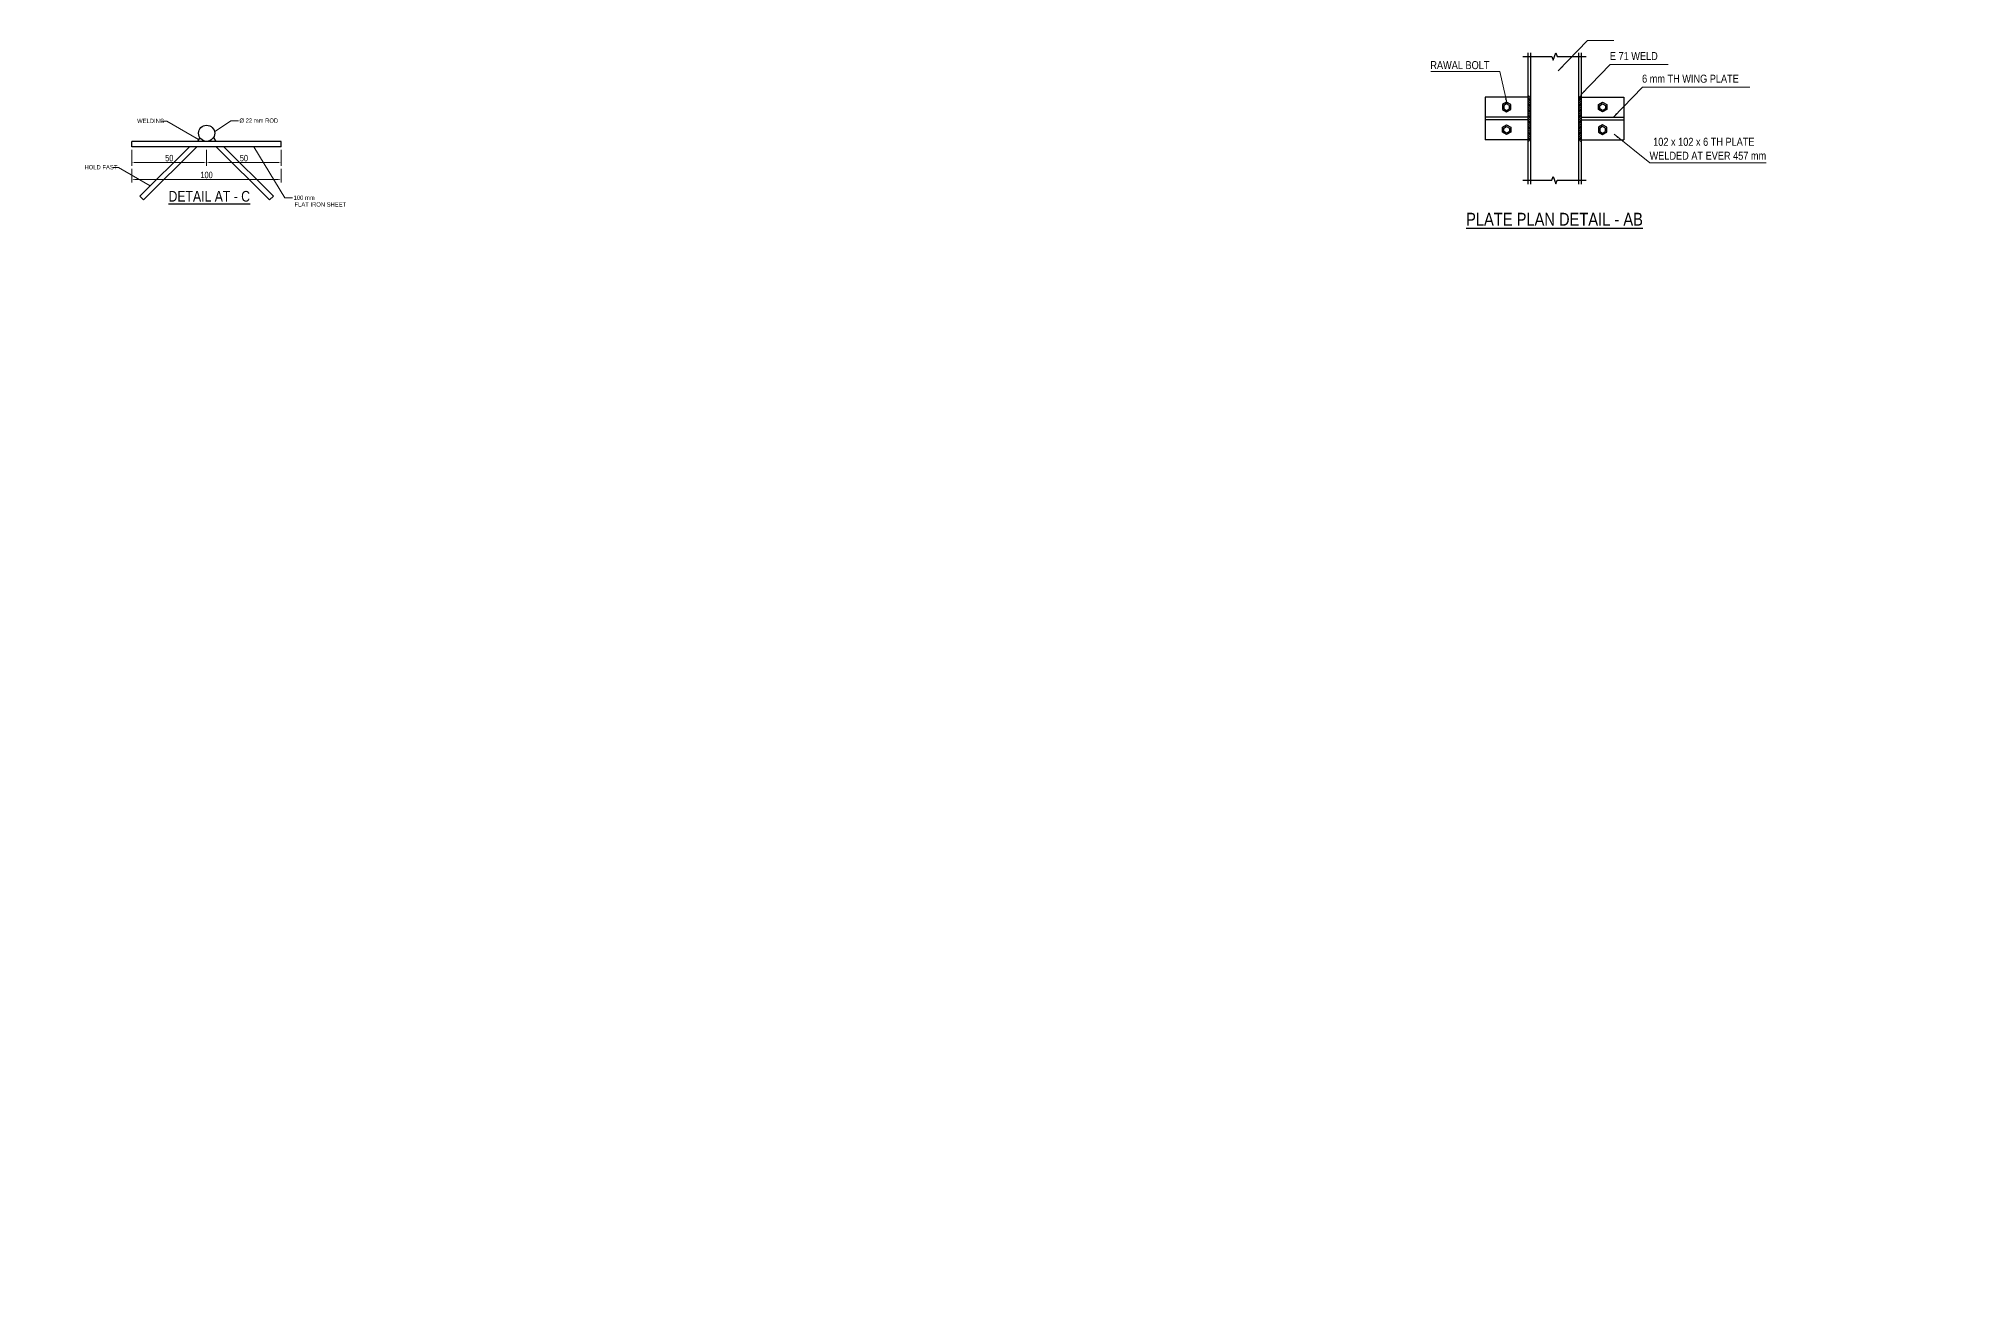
# Model space of a CAD drawing. Header units: millimetres. Extents: x 0 to 2669304, y -3314102 to 0.
# Drawn here: x 2423105.8 to 2423285.5, y -3104037.7 to -3103921.3 of the extents above; entities that cross this region are included whole.
import ezdxf
from ezdxf import colors
from ezdxf.entities.mleader import LeaderData, LeaderLine
from ezdxf.math import Vec2, Vec3

# ---------------------------------------------------------------- set-up
doc = ezdxf.new("R2010")
doc.units = ezdxf.units.MM
doc.header["$LTSCALE"] = 0.4
doc.header["$MEASUREMENT"] = 0
doc.header["$PDMODE"] = 34
for name, color, linetype, lineweight in [('1NSDIM0', 7, 'Continuous', 9), ('GUIDE RAIL', 234, 'Continuous', 30), ('Text Small', 7, 'Continuous', 0)]:
    doc.layers.add(name, color=color, linetype=linetype, lineweight=lineweight)
doc.layers.add('E 71 WELD', color=7, linetype='Continuous')
doc.layers.add('TAXT', color=7, linetype='Continuous')
doc.styles.get("Standard").update_dxf_attribs({"font": 'ARIALN.TTF'})
doc.styles.add('style2', font='ARIALN.TTF')
doc.dimstyles.new('shahid', dxfattribs={"dimtxt": 37.0005, "dimasz": 20, "dimexe": 8, "dimexo": 10, "dimgap": 5, "dimtad": 3, "dimdec": 0, "dimrnd": 1, "dimzin": 0, "dimdsep": 46, "dimtxsty": 'style2', "dimcen": 0.09, "dimclrt": 1, "dimadec": 0, "dimazin": 0, "dimtfac": 1, "dimtdec": 0, "dimtix": 1, "dimtmove": 1, "dimatfit": 3, "dimfxl": 0, "dimtolj": 1, "dimtzin": 0, "dimlwd": 5, "dimlwe": 5, "dimarcsym": 0})
doc.dimstyles.new('Standard-225', dxfattribs={"dimtxt": 300, "dimasz": 200, "dimexe": 125, "dimexo": 350, "dimgap": 150, "dimtad": 1, "dimdec": 0, "dimzin": 0, "dimdsep": 46, "dimtxsty": 'Standard', "dimcen": 0.09, "dimclrd": 256, "dimclrt": 256, "dimadec": 0, "dimazin": 0, "dimtfac": 1, "dimtdec": 0, "dimtmove": 1, "dimatfit": 3, "dimfxl": 0, "dimtolj": 1, "dimtzin": 0, "dimlwd": 9, "dimlwe": 9, "dimarcsym": 0})

# ---------------------------------------------------------------- blocks, each defined once
blk = doc.blocks.new('*D926')
at = {"layer": '1NSDIM0', "color": 0, "lineweight": 5}
for p, q in [((2423114.57, -3103931.72), (2423114.57, -3103933.21)), ((2423121.57, -3103931.72), (2423121.57, -3103933.21)), ((2423121.27, -3103932.91), (2423114.87, -3103932.91))]:
    blk.add_line(p, q, dxfattribs=at)
at = {"layer": '1NSDIM0', "color": 0}
for points in [[(2423114.87, -3103932.86), (2423114.87, -3103932.96), (2423114.57, -3103932.91)], [(2423121.27, -3103932.86), (2423121.27, -3103932.96), (2423121.57, -3103932.91)]]:
    blk.add_solid(points, dxfattribs=at)
at = {"layer": 'Defpoints', "color": 0}
for p in [(2423114.57, -3103931.42), (2423121.57, -3103931.42), (2423114.57, -3103932.91)]:
    blk.add_point(p, dxfattribs=at)
at = {"layer": '1NSDIM0', "color": 1, "insert": (2423118.07, -3103932.5), "char_height": 0.6, "attachment_point": 5, "style": 'style2'}
blk.add_mtext('\\A1;50', dxfattribs=at)
blk = doc.blocks.new('*D931')
at = {"layer": '1NSDIM0', "color": 0, "lineweight": 5}
for p, q in [((2423121.57, -3103931.72), (2423121.57, -3103933.21)), ((2423128.57, -3103931.72), (2423128.57, -3103933.21)), ((2423121.87, -3103932.91), (2423128.27, -3103932.91))]:
    blk.add_line(p, q, dxfattribs=at)
at = {"layer": '1NSDIM0', "color": 0}
for points in [[(2423121.87, -3103932.86), (2423121.87, -3103932.96), (2423121.57, -3103932.91)], [(2423128.27, -3103932.86), (2423128.27, -3103932.96), (2423128.57, -3103932.91)]]:
    blk.add_solid(points, dxfattribs=at)
at = {"layer": 'Defpoints', "color": 0}
for p in [(2423121.57, -3103931.42), (2423128.57, -3103931.42), (2423128.57, -3103932.91)]:
    blk.add_point(p, dxfattribs=at)
at = {"layer": '1NSDIM0', "color": 1, "insert": (2423125.07, -3103932.5), "char_height": 0.6, "attachment_point": 5, "style": 'style2'}
blk.add_mtext('\\A1;50', dxfattribs=at)
blk = doc.blocks.new('*D932')
at = {"layer": '1NSDIM0', "color": 0, "lineweight": 5}
for p, q in [((2423114.57, -3103933.51), (2423114.57, -3103934.79)), ((2423128.57, -3103933.51), (2423128.57, -3103934.79)), ((2423128.27, -3103934.49), (2423114.87, -3103934.49))]:
    blk.add_line(p, q, dxfattribs=at)
at = {"layer": '1NSDIM0', "color": 0}
for points in [[(2423114.87, -3103934.44), (2423114.87, -3103934.54), (2423114.57, -3103934.49)], [(2423128.27, -3103934.44), (2423128.27, -3103934.54), (2423128.57, -3103934.49)]]:
    blk.add_solid(points, dxfattribs=at)
at = {"layer": 'Defpoints', "color": 0}
for p in [(2423114.57, -3103933.21), (2423128.57, -3103933.21), (2423114.57, -3103934.49)]:
    blk.add_point(p, dxfattribs=at)
at = {"layer": '1NSDIM0', "color": 1, "insert": (2423121.57, -3103934.08), "char_height": 0.6, "attachment_point": 5, "style": 'style2'}
blk.add_mtext('\\A1;100', dxfattribs=at)

msp = doc.modelspace()

# ---------------------------------------------------------------- hatches: boundary and pattern name
at = {"layer": 'E 71 WELD', "lineweight": -3, "ltscale": 3}
h = msp.add_hatch(dxfattribs=at)
h.set_pattern_fill('ANSI31', color=256, style=0)
h.set_pattern_definition([(135, (2384979.83823, -3097159.06185), (0.08838834765, 0.08838834765), [])])
h.paths.add_polyline_path([(2423245.4456, -3103930.9326), (2423245.6956, -3103930.9326), (2423245.6956, -3103926.6262), (2423245.4456, -3103926.6262)])
h = msp.add_hatch(dxfattribs=at)
h.set_pattern_fill('ANSI31', color=256, style=0)
h.set_pattern_definition([(45, (2461516.05298, -3097159.06185), (-0.08838834765, 0.08838834765), [])])
h.paths.add_polyline_path([(2423250.4456, -3103930.9326), (2423250.1956, -3103930.9326), (2423250.1956, -3103926.6262), (2423250.4456, -3103926.6262)])

# ---------------------------------------------------------------- linework, layer by layer
at = {"ltscale": 3}
for p, q in [((2423245.4456, -3103922.6206), (2423245.4456, -3103934.9285)), ((2423245.6956, -3103922.6206), (2423245.6956, -3103934.9285)), ((2423250.1956, -3103922.6206), (2423250.1956, -3103934.9285)), ((2423250.4456, -3103922.6206), (2423250.4456, -3103934.9285)), ((2423245.4456, -3103926.7746), (2423241.4456, -3103926.7746)), ((2423241.4456, -3103926.7746), (2423241.4456, -3103930.7746)), ((2423250.4456, -3103926.7746), (2423254.4456, -3103926.7746)), ((2423254.4456, -3103926.7746), (2423254.4456, -3103930.7746)), ((2423245.4456, -3103928.6496), (2423241.4456, -3103928.6496)), ((2423250.4456, -3103928.6496), (2423254.4456, -3103928.6496)), ((2423245.4456, -3103928.8996), (2423241.4456, -3103928.8996)), ((2423250.4456, -3103928.8996), (2423254.4456, -3103928.8996)), ((2423114.5744, -3103931.4241), (2423114.5744, -3103930.9241)), ((2423128.5744, -3103930.9241), (2423114.5744, -3103930.9241)), ((2423128.5744, -3103931.4241), (2423114.5744, -3103931.4241)), ((2423128.5744, -3103931.4241), (2423128.5744, -3103930.9241)), ((2423245.4456, -3103930.7746), (2423241.4456, -3103930.7746)), ((2423250.4456, -3103930.7746), (2423254.4456, -3103930.7746))]:
    msp.add_line(p, q, dxfattribs=at)
for p, q in [((2423119.9578, -3103931.4241), (2423115.3122, -3103936.0696)), ((2423120.6649, -3103931.4241), (2423115.6658, -3103936.4232)), ((2423122.4839, -3103931.4241), (2423127.483, -3103936.4232)), ((2423123.191, -3103931.4241), (2423127.8366, -3103936.0696)), ((2423115.3122, -3103936.0696), (2423115.6658, -3103936.4232)), ((2423127.8366, -3103936.0696), (2423127.483, -3103936.4232))]:
    msp.add_line(p, q)
for points in [[(2423243.0479, -3103927.9416), (2423243.4456, -3103928.1712), (2423243.8433, -3103927.9416), (2423243.8433, -3103927.4825), (2423243.4456, -3103927.2529), (2423243.0479, -3103927.4825)], [(2423243.1729, -3103927.8695), (2423243.4456, -3103928.0269), (2423243.7183, -3103927.8695), (2423243.7183, -3103927.5546), (2423243.4456, -3103927.3972), (2423243.1729, -3103927.5546)], [(2423252.8433, -3103927.9416), (2423252.4456, -3103928.1712), (2423252.0479, -3103927.9416), (2423252.0479, -3103927.4825), (2423252.4456, -3103927.2529), (2423252.8433, -3103927.4825)], [(2423252.7183, -3103927.8695), (2423252.4456, -3103928.0269), (2423252.1729, -3103927.8695), (2423252.1729, -3103927.5546), (2423252.4456, -3103927.3972), (2423252.7183, -3103927.5546)], [(2423243.0479, -3103929.6075), (2423243.4456, -3103929.3779), (2423243.8433, -3103929.6075), (2423243.8433, -3103930.0666), (2423243.4456, -3103930.2962), (2423243.0479, -3103930.0666)], [(2423243.1729, -3103929.6796), (2423243.4456, -3103929.5222), (2423243.7183, -3103929.6796), (2423243.7183, -3103929.9945), (2423243.4456, -3103930.1519), (2423243.1729, -3103929.9945)], [(2423252.8433, -3103929.6075), (2423252.4456, -3103929.3779), (2423252.0479, -3103929.6075), (2423252.0479, -3103930.0666), (2423252.4456, -3103930.2962), (2423252.8433, -3103930.0666)], [(2423252.7183, -3103929.6796), (2423252.4456, -3103929.5222), (2423252.1729, -3103929.6796), (2423252.1729, -3103929.9945), (2423252.4456, -3103930.1519), (2423252.7183, -3103929.9945)]]:
    msp.add_lwpolyline(points, close=True, dxfattribs=at)
at = {"layer": 'GUIDE RAIL', "ltscale": 3}
for p, q in [((2423120.9336, -3103930.5699), (2423120.7059, -3103930.9241)), ((2423122.2152, -3103930.5699), (2423122.4429, -3103930.9241))]:
    msp.add_line(p, q, dxfattribs=at)
msp.add_circle((2423121.5744, -3103930.1672), 0.7568, dxfattribs=at)
at = {"layer": 'TAXT', "ltscale": 3}
for points in [[(2423244.977, -3103922.9746), (2423247.6956, -3103922.9746), (2423247.8206, -3103923.318), (2423248.0706, -3103922.6311), (2423248.1956, -3103922.9746), (2423250.9053, -3103922.9746)], [(2423244.977, -3103934.5746), (2423247.6956, -3103934.5746), (2423247.8206, -3103934.2311), (2423248.0706, -3103934.918), (2423248.1956, -3103934.5746), (2423250.9053, -3103934.5746)]]:
    msp.add_lwpolyline(points, dxfattribs=at)

# ---------------------------------------------------------------- texts
for s, height, p in [('E 71 WELD', 0.75, (2423253.1249, -3103923.3014)), ('RAWAL BOLT', 0.75, (2423236.293, -3103924.1511)), ('6 mm TH WING PLATE', 0.75, (2423256.1406, -3103925.4243)), ('WELDING', 0.4, (2423115.0601, -3103929.2048)), ('%%C 22 mm ROD', 0.4, (2423124.6534, -3103929.1792)), ('WELDED AT EVER 457 mm', 0.75, (2423256.8453, -3103932.646)), ('102 x 102 x 6 TH PLATE', 0.75, (2423257.1803, -3103931.3407)), ('HOLD FAST', 0.4, (2423110.1253, -3103933.5471)), ('%%UDETAIL AT - C', 1, (2423118.0064, -3103936.5757)), ('100 mm', 0.4, (2423129.7269, -3103936.4088)), ('FLAT IRON SHEET', 0.4, (2423129.8142, -3103937.0409)), ('%%UPLATE PLAN DETAIL - AB', 1.2, (2423239.6457, -3103938.8242))]:
    msp.add_text(s, height=height, dxfattribs=at).set_placement(p)

# ---------------------------------------------------------------- dimensions: what is measured, and where the dimension line sits
at = {"layer": '1NSDIM0'}
dim = msp.add_linear_dim(base=(2423114.5744, -3103932.9097), p1=(2423121.5744, -3103931.4241), p2=(2423114.5744, -3103931.4241), text='50', dimstyle='shahid', override={"dimtxt": 0.6, "dimasz": 0.3, "dimexe": 0.3, "dimexo": 0.3, "dimgap": 0.1}, dxfattribs=at)
dim.commit()
dim.dimension.update_dxf_attribs({"geometry": '*D926', "text_midpoint": (2423118.0744, -3103932.9097), "dimtype": 160})
dim = msp.add_linear_dim(base=(2423128.5744, -3103932.9097), p1=(2423121.5744, -3103931.4241), p2=(2423128.5744, -3103931.4241), angle=180, text='50', dimstyle='shahid', override={"dimtxt": 0.6, "dimasz": 0.3, "dimexe": 0.3, "dimexo": 0.3, "dimgap": 0.1}, dxfattribs=at)
dim.commit()
dim.dimension.update_dxf_attribs({"geometry": '*D931', "text_midpoint": (2423125.0744, -3103932.9097), "dimtype": 160})
dim = msp.add_linear_dim(base=(2423114.5744, -3103934.4883), p1=(2423128.5744, -3103933.2097), p2=(2423114.5744, -3103933.2097), text='100', dimstyle='shahid', override={"dimtxt": 0.6, "dimasz": 0.3, "dimexe": 0.3, "dimexo": 0.3, "dimgap": 0.1}, dxfattribs=at)
dim.commit()
dim.dimension.update_dxf_attribs({"geometry": '*D932', "text_midpoint": (2423121.5744, -3103934.0819)})

# ---------------------------------------------------------------- leaders
for points, override in [([(2423248.2759, -3103924.3167), (2423251.0356, -3103921.4681), (2423253.4983, -3103921.4681)], {"dimasz": 0.5, "dimtad": 0, "dimfxl": 0.0625}), ([(2423243.481, -3103927.4013), (2423242.8089, -3103924.3898), (2423236.3443, -3103924.3898)], {"dimasz": 0.5, "dimtad": 0, "dimfxl": 0.0625}), ([(2423250.4043, -3103926.5647), (2423253.164, -3103923.7162), (2423258.5756, -3103923.7162)], {"dimasz": 0.5, "dimtad": 0, "dimfxl": 0.0625}), ([(2423253.42, -3103928.6876), (2423256.1797, -3103925.8391), (2423266.2288, -3103925.8391)], {"dimasz": 0.5, "dimtad": 0, "dimfxl": 0.0625}), ([(2423120.8198, -3103930.747), (2423117.847, -3103929.0258), (2423117.31, -3103929.0258)], {"dimasz": 0.3, "dimtad": 0, "dimfxl": 0.0625}), ([(2423122.3217, -3103930.0472), (2423123.8466, -3103928.986), (2423124.5581, -3103928.986)], {"dimasz": 0.3, "dimtad": 0, "dimfxl": 0.0625}), ([(2423253.5132, -3103930.2548), (2423256.8844, -3103932.9335), (2423267.763, -3103932.9335)], {"dimasz": 0.5, "dimtad": 0, "dimfxl": 0.0625}), ([(2423125.9962, -3103931.4241), (2423128.915, -3103936.2345), (2423129.636, -3103936.2345)], {"dimasz": 0.3, "dimtad": 0, "dimfxl": 0.0625}), ([(2423116.2778, -3103935.104), (2423113.305, -3103933.3828), (2423112.7878, -3103933.3828)], {"dimasz": 0.3, "dimtad": 0, "dimfxl": 0.0625})]:
    msp.add_leader(points, dimstyle='Standard-225', override=override)
at = {"layer": 'Text Small'}
ml = msp.add_multileader_mtext('Standard', dxfattribs=at)
ml.set_content('OPENING     \\P2134mmx 2134mm', color=256)
ml.set_leader_properties(color=235)
ml.build(insert=Vec2(0, 0))
ml.multileader.update_dxf_attribs({"dogleg_length": 144.6835, "arrow_head_size": 90})
ctx = ml.context
ctx.base_point, ctx.char_height, ctx.arrow_head_size, ctx.landing_gap_size, ctx.plane_origin = Vec3(2454691.1281, -3115241.5036), 200, 90, 50, Vec3(2463634.037, -3111925.6113)
ctx.text_align_type = 1
notes = []
notes.append((ctx, [(0, (0, 0, 0), (0, 0), (1, 0), 1, [])]))
ctx.mtext.insert, ctx.mtext.width, ctx.mtext.alignment, ctx.mtext.flow_direction = Vec3(2455711.1144, -3115139.7983), 3559.700472, 2, 5
ml = msp.add_multileader_mtext('Standard', dxfattribs=at)
ml.set_content('PORTAL BEAM-02', color=256)
ml.set_leader_properties(color=235)
ml.build(insert=Vec2(0, 0))
ml.multileader.update_dxf_attribs({"dogleg_length": 90, "arrow_head_size": 30})
ctx = ml.context
ctx.base_point, ctx.char_height, ctx.arrow_head_size, ctx.landing_gap_size, ctx.plane_origin = Vec3(2448702.5428, -3105280.1074), 50, 30, 25, Vec3(2448368.9987, -3102187.3439)
notes.append((ctx, [(0, (0, 0, 0), (0, 0), (1, 0), 1, [])]))
ctx.mtext.insert, ctx.mtext.line_spacing_factor, ctx.mtext.flow_direction = Vec3(2448727.5428, -3105254.681), 0.75, 5
for ctx, leaders in notes:
    for number, flags, end, landing, length, lines in leaders:
        leader = LeaderData()
        leader.index, (leader.has_last_leader_line, leader.has_dogleg_vector, leader.attachment_direction) = number, flags
        leader.last_leader_point, leader.dogleg_vector, leader.dogleg_length = Vec3(end), Vec3(landing), length
        for number, points, colour, breaks in lines:
            line = LeaderLine()
            line.index, line.vertices, line.color, line.breaks = number, Vec3.list(points), colors.encode_raw_color(colour), breaks
            leader.lines.append(line)
        ctx.leaders.append(leader)

doc.saveas('drawing.dxf')
